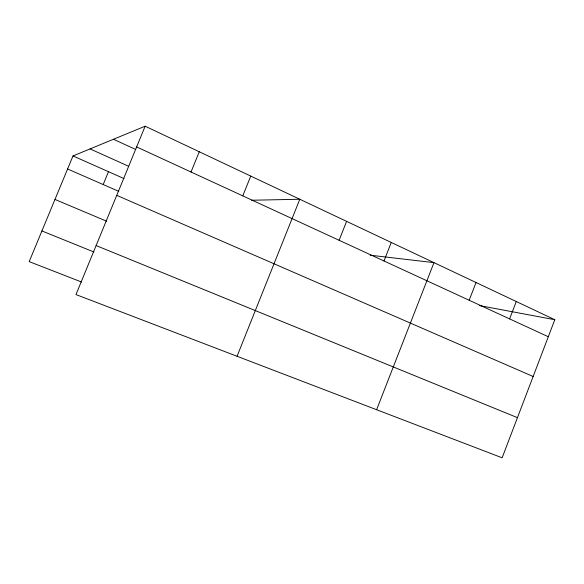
<?xml version="1.0" encoding="UTF-8"?>
<svg xmlns="http://www.w3.org/2000/svg" width="584" height="584" viewBox="0 0 584 584"><rect width="100%" height="100%" fill="white"/><g stroke="black" fill="none" stroke-linecap="round" stroke-linejoin="round"><path stroke-width="0.88" d="M554.8 319.718L502.138 457.798L75.978 294.577L145.153 126.202L554.8 319.718L479.428 305.571M509.598 318.893L516.278 301.519M469.171 300.249L476.04 282.51M376.607 409.72L433.97 262.639L370.241 255.208M383.995 260.975L391.265 242.462M339.1 240.279L346.597 221.358M237.053 356.269L299.804 199.261L251.631 200.232M242.776 195.866L250.755 176.083M191.026 172.003L199.261 151.76M103.193 184.551L108.493 171.696M145.153 126.202L73.007 155.935L29.2 261.617L81.556 282.014M41.917 230.936L93.893 251.996M96.112 245.557L517.446 417.655M54.976 199.443L106.551 221.175M116.742 195.355L533.148 376.498M67.598 168.988L118.793 191.369M73.007 155.935L124.042 178.602M90.067 148.905L128.473 166.206M136.641 146.927L548.31 336.742M113.464 139.262L135.714 149.489"/></g></svg>
